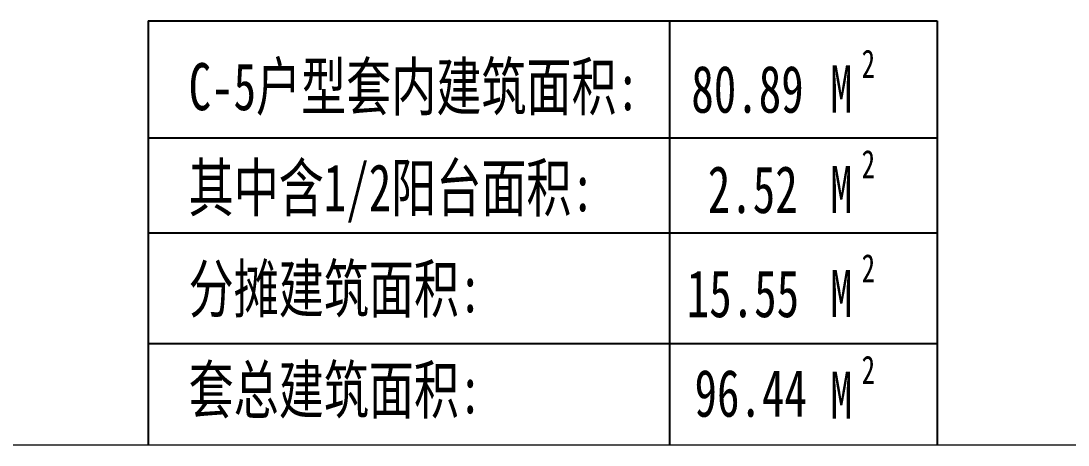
# Model space of a CAD drawing. Extents: x 5432254 to 5695744, y -448727 to -401527.
# Drawn here: x 5489067 to 5508883, y -448727 to -440697 of the extents above; entities that cross this region are included whole.
import ezdxf

# ---------------------------------------------------------------- set-up
doc = ezdxf.new("R2010")
doc.units = 0
doc.layers.add('PUB_TEXT', color=7, linetype='CONTINUOUS')
doc.layers.add('看线', color=27, linetype='CONTINUOUS', lineweight=0)
doc.styles.add('黑体', font='SIMHEI.TTF', dxfattribs={"height": 10})

# ---------------------------------------------------------------- blocks, each defined once
blk = doc.blocks.new('A$C411169D1')
at = {"layer": 'PUB_TEXT', "style": '黑体', "width": 0.7}
for s, height, p in [('2', 396, (448, 624)), ('M', 660, (7, 138))]:
    blk.add_text(s, height=height, dxfattribs=at).set_placement(p)

msp = doc.modelspace()

# ---------------------------------------------------------------- linework, layer by layer
at = {"layer": 'PUB_TEXT'}
for p, q in [((5491474.6, -440696.7), (5491474.6, -448726.7)), ((5491474.6, -440696.7), (5506406.7, -440696.7)), ((5501338.2, -440696.7), (5501338.2, -448726.7)), ((5506406.7, -440696.7), (5506406.7, -448726.7)), ((5491474.6, -442909.5), (5506406.7, -442909.5)), ((5491474.6, -444711.7), (5506406.7, -444711.7)), ((5491474.6, -446803.5), (5506406.7, -446803.5))]:
    msp.add_line(p, q, dxfattribs=at)
at = {"layer": '看线', "color": 3}
msp.add_line((5695743.6, -448726.7), (5432924, -448726.7), dxfattribs=at)

# ---------------------------------------------------------------- block references
at = {"layer": 'PUB_TEXT', "xscale": 1.353037508204579, "yscale": 1.353037507738918, "zscale": 1.353037507671694}
for p in [(5504369.6, -442619.4), (5504369.6, -444519.9), (5504369.6, -446490.7), (5504369.6, -448413.9)]:
    msp.add_blockref('A$C411169D1', p, dxfattribs=at)

# ---------------------------------------------------------------- texts
at = {"layer": 'PUB_TEXT', "style": '黑体', "width": 0.7}
for s, height, p in [('C-5户型套内建筑面积:', 893.138, (5492239.9, -442387.4)), ('80.89', 893.14, (5501752.9, -442434.4)), ('其中含1/2阳台面积:', 893.138, (5492239.9, -444300.9)), ('2.52', 893.14, (5502064.8, -444335)), ('分摊建筑面积:', 893.14, (5492239.9, -446214.3)), ('15.55', 893.14, (5501666.4, -446305.8)), ('套总建筑面积:', 893.14, (5492239.9, -448127.7)), ('96.44', 893.14, (5501813.7, -448190.1))]:
    msp.add_text(s, height=height, dxfattribs=at).set_placement(p)

doc.saveas('drawing.dxf')
